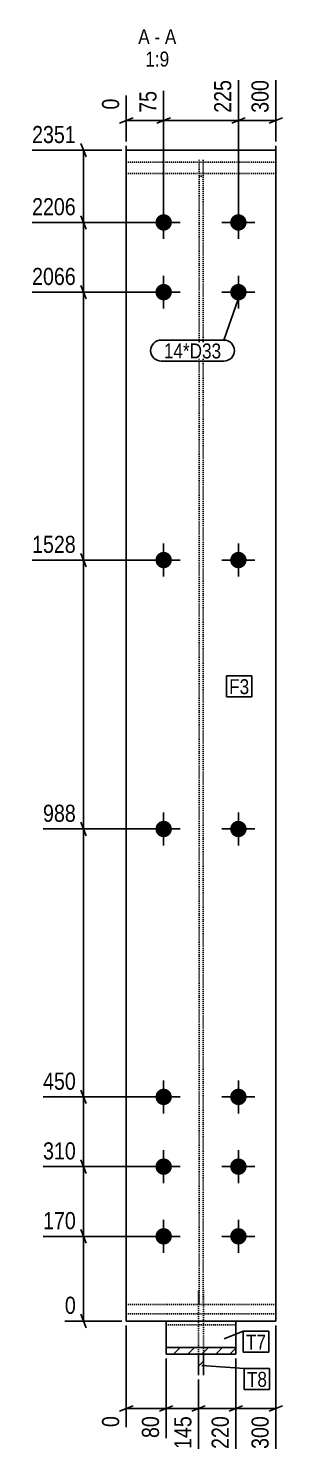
# Model space of a CAD drawing. Header units: millimetres. Extents: x 55 to 71827, y 8 to 3286.
# Drawn here: x 48703 to 49213, y 29 to 2888 of the extents above; entities that cross this region are included whole.
import ezdxf

# ---------------------------------------------------------------- set-up
doc = ezdxf.new("R2010")
doc.units = ezdxf.units.MM
doc.linetypes.add('DXK_LINE_DOT2', pattern=[3.9198, 1.9599, -1.9599])
for name, color, linetype in [('MÅLSÆTNING', 7, 'Continuous'), ('STÅL', 7, 'Continuous'), ('TEKST', 7, 'Continuous')]:
    doc.layers.add(name, color=color, linetype=linetype)
doc.styles.add('Arial Narrow', font='ARIALN.TTF', dxfattribs={"height": 0.2})

msp = doc.modelspace()

# ---------------------------------------------------------------- hatches: boundary and pattern name
at = {"layer": 'STÅL', "linetype": 'Continuous'}
for points in [[(48990.6, 2498.9, -1), (48957.6, 2498.9, -1)], [(49140.6, 2498.9, -1), (49107.6, 2498.9, -1)], [(48990.6, 2358.9, -1), (48957.6, 2358.9, -1)], [(49140.6, 2358.9, -1), (49107.6, 2358.9, -1)], [(48990.6, 1820.9, -1), (48957.6, 1820.9, -1)], [(49140.6, 1820.9, -1), (49107.6, 1820.9, -1)], [(48990.6, 1280.9, -1), (48957.6, 1280.9, -1)], [(49140.6, 1280.9, -1), (49107.6, 1280.9, -1)], [(48990.6, 742.9, -1), (48957.6, 742.9, -1)], [(49140.6, 742.9, -1), (49107.6, 742.9, -1)], [(48990.6, 602.9, -1), (48957.6, 602.9, -1)], [(49140.6, 602.9, -1), (49107.6, 602.9, -1)], [(48990.6, 462.9, -1), (48957.6, 462.9, -1)], [(49140.6, 462.9, -1), (49107.6, 462.9, -1)]]:
    msp.add_hatch(color=96, dxfattribs=at).paths.add_polyline_path(points)
h = msp.add_hatch(dxfattribs=at)
h.set_pattern_fill('', scale=6.3, style=0, pattern_type=0)
h.set_pattern_definition([(45, (48979.097, 239.796), (-14.144, 14.144), [])])
h.paths.add_polyline_path([(49119.1, 239.8), (48979.1, 239.8), (48979.1, 226.4), (49119.1, 226.4)])
h = msp.add_hatch(dxfattribs=at)
h.set_pattern_fill('', scale=6.3, style=0, pattern_type=0)
h.set_pattern_definition([(45, (49054.097, 184.177), (-14.144, 14.144), [])])
h.paths.add_polyline_path([(49044.1, 184.2), (49054.1, 184.2), (49054.1, 226.4), (49044.1, 226.4)])

# ---------------------------------------------------------------- linework, layer by layer
at = {"layer": 'MÅLSÆTNING', "color": 7, "linetype": 'Continuous'}
for p, q in [((49124.1, 2507.9), (49124.1, 2784.9)), ((49124.1, 2507.9), (49124.1, 2784.9)), ((49199.1, 2661.6), (49199.1, 2784.9)), ((48899.1, 2661.6), (48899.1, 2754.1)), ((48974.1, 2507.9), (48974.1, 2763)), ((48885.6, 2698.4), (48912.6, 2709.2)), ((48899.1, 2703.8), (48974.1, 2703.8)), ((48987.6, 2709.2), (48960.6, 2698.4)), ((49110.6, 2698.4), (49137.6, 2709.2)), ((49124.1, 2703.8), (49199.1, 2703.8)), ((49212.6, 2709.2), (49185.6, 2698.4)), ((48890.1, 2643.9), (48710, 2643.9)), ((48818.5, 2630.4), (48807.7, 2657.4)), ((48813.1, 2498.9), (48813.1, 2643.9)), ((48965.1, 2498.9), (48710, 2498.9)), ((48965.1, 2498.9), (48710, 2498.9)), ((48807.7, 2512.4), (48818.5, 2485.4)), ((48818.5, 2485.4), (48807.7, 2512.4)), ((48813.1, 2358.9), (48813.1, 2498.9)), ((48965.1, 2358.9), (48710, 2358.9)), ((48965.1, 2358.9), (48710, 2358.9)), ((48807.7, 2372.4), (48818.5, 2345.4)), ((48818.5, 2345.4), (48807.7, 2372.4)), ((48818.5, 1807.4), (48807.7, 1834.4)), ((48965.1, 1820.9), (48710, 1820.9)), ((48813.1, 1280.9), (48813.1, 1820.9)), ((48807.7, 1294.4), (48818.5, 1267.4)), ((48818.5, 1267.4), (48807.7, 1294.4)), ((48965.1, 1280.9), (48732, 1280.9)), ((48965.1, 1280.9), (48732, 1280.9)), ((48813.1, 742.9), (48813.1, 1280.9)), ((48807.7, 756.4), (48818.5, 729.4)), ((48818.5, 729.4), (48807.7, 756.4)), ((48965.1, 742.9), (48732, 742.9)), ((48965.1, 742.9), (48732, 742.9)), ((48813.1, 602.9), (48813.1, 742.9)), ((48965.1, 602.9), (48732, 602.9)), ((48965.1, 602.9), (48732, 602.9)), ((48807.7, 616.4), (48818.5, 589.4)), ((48818.5, 589.4), (48807.7, 616.4)), ((48965.1, 462.9), (48732, 462.9)), ((48818.5, 449.4), (48807.7, 476.4)), ((48813.1, 292.9), (48813.1, 462.9)), ((48890.1, 292.9), (48775.8, 292.9)), ((48807.7, 306.4), (48818.5, 279.4)), ((48899.1, 283.9), (48899.1, 79.9)), ((49199.1, 283.9), (49199.1, 36)), ((48979.1, 217.4), (48979.1, 57.9)), ((49119.1, 217.4), (49119.1, 36)), ((49119.1, 217.4), (49119.1, 36)), ((49044.1, 175.2), (49044.1, 36)), ((48885.6, 111.7), (48912.6, 122.5)), ((48965.6, 111.7), (48992.6, 122.5)), ((48979.1, 117.1), (49044.1, 117.1)), ((49057.6, 122.5), (49030.6, 111.7)), ((49105.6, 111.7), (49132.6, 122.5)), ((49119.1, 117.1), (49199.1, 117.1)), ((49212.6, 122.5), (49185.6, 111.7))]:
    msp.add_line(p, q, dxfattribs=at)
at = {"layer": 'STÅL', "color": 2, "linetype": 'Continuous'}
for p, q in [((48899.1, 2652.6), (48899.1, 2643.9)), ((48899.1, 2643.9), (48899.1, 292.9)), ((49199.1, 2643.9), (48899.1, 2643.9)), ((49199.1, 2652.6), (49199.1, 2643.9)), ((49199.1, 292.9), (49199.1, 2643.9)), ((49199.1, 292.9), (48899.1, 292.9)), ((48979.1, 292.9), (48979.1, 239.8)), ((49119.1, 239.8), (49119.1, 292.9)), ((48979.1, 226.4), (48979.1, 239.8)), ((48979.1, 239.8), (49119.1, 239.8)), ((49119.1, 226.4), (49119.1, 239.8)), ((48979.1, 226.4), (49119.1, 226.4)), ((49044.1, 184.2), (49044.1, 226.4)), ((49044.1, 226.4), (49054.1, 226.4)), ((49054.1, 184.2), (49054.1, 226.4))]:
    msp.add_line(p, q, dxfattribs=at)
at = {"layer": 'STÅL', "color": 7, "linetype": 'DXK_LINE_DOT2'}
for p, q in [((48899.1, 2643.9), (48899.1, 2597.4)), ((49199.1, 2597.4), (49199.1, 2643.9)), ((48899.1, 2620.1), (49199.1, 2620.1)), ((49045.1, 326.2), (49045.1, 2624.9)), ((49053.1, 2624.9), (49053.1, 326.2)), ((48899.1, 2597.4), (49199.1, 2597.4)), ((49045.1, 2591.5), (49053.1, 2591.5)), ((48899.1, 389), (48899.1, 307.5)), ((49199.1, 307.5), (49199.1, 389)), ((49044.1, 226.4), (49044.1, 355.6)), ((49054.1, 355.6), (49054.1, 226.4)), ((48899.1, 326.2), (49199.1, 326.2)), ((48899.1, 307.5), (49199.1, 307.5)), ((49119.1, 292.9), (48979.1, 292.9)), ((48979.1, 285.4), (49119.1, 285.4)), ((48979.1, 226.4), (48979.1, 239.8)), ((49119.1, 226.4), (49119.1, 239.8)), ((49044.1, 184.2), (49044.1, 195.4)), ((49054.1, 184.2), (49054.1, 195.4))]:
    msp.add_line(p, q, dxfattribs=at)
at = {"layer": 'STÅL', "color": 96, "linetype": 'Continuous'}
for p, q in [((48974.1, 2531.9), (48974.1, 2465.9)), ((49124.1, 2531.9), (49124.1, 2465.9)), ((49007.1, 2498.9), (48941.1, 2498.9)), ((49157.1, 2498.9), (49091.1, 2498.9)), ((48974.1, 2391.9), (48974.1, 2325.9)), ((49124.1, 2391.9), (49124.1, 2325.9)), ((49007.1, 2358.9), (48941.1, 2358.9)), ((49157.1, 2358.9), (49091.1, 2358.9)), ((48974.1, 1853.9), (48974.1, 1787.9)), ((49124.1, 1853.9), (49124.1, 1787.9)), ((49007.1, 1820.9), (48941.1, 1820.9)), ((49157.1, 1820.9), (49091.1, 1820.9)), ((48974.1, 1313.9), (48974.1, 1247.9)), ((49124.1, 1313.9), (49124.1, 1247.9)), ((49007.1, 1280.9), (48941.1, 1280.9)), ((49157.1, 1280.9), (49091.1, 1280.9)), ((48974.1, 775.9), (48974.1, 709.9)), ((49124.1, 775.9), (49124.1, 709.9)), ((49007.1, 742.9), (48941.1, 742.9)), ((49157.1, 742.9), (49091.1, 742.9)), ((48974.1, 635.9), (48974.1, 569.9)), ((49124.1, 635.9), (49124.1, 569.9)), ((49007.1, 602.9), (48941.1, 602.9)), ((49157.1, 602.9), (49091.1, 602.9)), ((48974.1, 495.9), (48974.1, 429.9)), ((49124.1, 495.9), (49124.1, 429.9)), ((49007.1, 462.9), (48941.1, 462.9)), ((49157.1, 462.9), (49091.1, 462.9))]:
    msp.add_line(p, q, dxfattribs=at)

# ---------------------------------------------------------------- wipeouts: each hides what was drawn before it
at = {"color": 0, "linetype": 'Continuous'}
msp.add_wipeout([(48946.1, 2856.9), (48946.1, 2888.4), (48923.1, 2888.4), (48923.1, 2856.9)], dxfattribs=at).dxf.layer = 'TEKST'
at = {"color": 0}
for points in [[(49145.7, 1551.7), (49145.7, 1583.2), (49105.5, 1583.2), (49105.5, 1551.7)], [(49179.5, 235.6), (49179.5, 267.1), (49139.3, 267.1), (49139.3, 235.6)], [(49181.4, 160.7), (49181.4, 192.2), (49141.2, 192.2), (49141.2, 160.7)]]:
    msp.add_wipeout(points, dxfattribs=at).dxf.layer = 'TEKST'

# ---------------------------------------------------------------- next in the draw order: wipeouts: each hides what was drawn before it
at = {"color": 0, "linetype": 'Continuous'}
for points, layer in [([(49191.9, 2792.1), (49141.5, 2792.1), (49141.5, 2711.9), (49191.9, 2711.9)], 'MÅLSÆTNING'), ([(48891.9, 2754.8), (48841.5, 2754.8), (48841.5, 2718.4), (48891.9, 2718.4)], 'MÅLSÆTNING'), ([(48966.9, 2770.2), (48916.5, 2770.2), (48916.5, 2711.9), (48966.9, 2711.9)], 'MÅLSÆTNING'), ([(48805, 2651.1), (48805, 2701.5), (48702.8, 2701.5), (48702.8, 2651.1)], 'MÅLSÆTNING'), ([(48805, 2506.1), (48805, 2556.5), (48702.8, 2556.5), (48702.8, 2506.1)], 'MÅLSÆTNING'), ([(48805, 1828.1), (48805, 1878.5), (48702.8, 1878.5), (48702.8, 1828.1)], 'MÅLSÆTNING'), ([(48805, 1288.1), (48805, 1338.5), (48724.8, 1338.5), (48724.8, 1288.1)], 'MÅLSÆTNING'), ([(48805, 750.1), (48805, 800.5), (48724.8, 800.5), (48724.8, 750.1)], 'MÅLSÆTNING'), ([(48805, 470.1), (48805, 520.5), (48724.8, 520.5), (48724.8, 470.1)], 'MÅLSÆTNING'), ([(48805, 300.1), (48805, 350.5), (48768.6, 350.5), (48768.6, 300.1)], 'MÅLSÆTNING'), ([(49036.9, 109), (48986.5, 109), (48986.5, 28.8), (49036.9, 28.8)], 'MÅLSÆTNING'), ([(49191.9, 109), (49141.5, 109), (49141.5, 28.8), (49191.9, 28.8)], 'MÅLSÆTNING'), ([(48967, 2856.9), (48967, 2888.4), (48955.6, 2888.4), (48955.6, 2856.9)], 'TEKST')]:
    msp.add_wipeout(points, dxfattribs=at).dxf.layer = layer
at = {"color": 0}
for points in [[(49089.6, 2225.8), (49089.6, 2257.3), (48974.5, 2257.3), (48974.5, 2225.8)], [(49145.7, 1551.7), (49145.7, 1583.2), (49105.5, 1583.2), (49105.5, 1551.7)], [(49179.5, 235.6), (49179.5, 267.1), (49139.3, 267.1), (49139.3, 235.6)], [(49181.4, 160.7), (49181.4, 192.2), (49141.2, 192.2), (49141.2, 160.7)]]:
    msp.add_wipeout(points, dxfattribs=at).dxf.layer = 'TEKST'

# ---------------------------------------------------------------- next in the draw order: linework, layer by layer
at = {"layer": 'MÅLSÆTNING', "color": 7, "linetype": 'Continuous'}
for p, q in [((48974.1, 2507.9), (48974.1, 2763)), ((48987.6, 2709.2), (48960.6, 2698.4)), ((48974.1, 2703.8), (49124.1, 2703.8)), ((49110.6, 2698.4), (49137.6, 2709.2)), ((48813.1, 1820.9), (48813.1, 2358.9)), ((48807.7, 1834.4), (48818.5, 1807.4)), ((48965.1, 1820.9), (48710, 1820.9)), ((48813.1, 462.9), (48813.1, 602.9)), ((48965.1, 462.9), (48732, 462.9)), ((48807.7, 476.4), (48818.5, 449.4)), ((48979.1, 217.4), (48979.1, 57.9)), ((49044.1, 175.2), (49044.1, 36)), ((48899.1, 117.1), (48979.1, 117.1)), ((48992.6, 122.5), (48965.6, 111.7)), ((49030.6, 111.7), (49057.6, 122.5)), ((49044.1, 117.1), (49119.1, 117.1)), ((49132.6, 122.5), (49105.6, 111.7))]:
    msp.add_line(p, q, dxfattribs=at)
at = {"layer": 'TEKST', "color": 7, "linetype": 'Continuous'}
for p, q in [((49100.1, 1588.6), (49151.1, 1588.6)), ((49100.1, 1546.3), (49100.1, 1588.6)), ((49151.1, 1546.3), (49151.1, 1588.6)), ((49100.1, 1546.3), (49151.1, 1546.3)), ((49095.3, 256.8), (49133.9, 272.5)), ((49133.9, 272.5), (49184.9, 272.5)), ((49133.9, 230.2), (49133.9, 272.5)), ((49184.9, 230.2), (49184.9, 272.5)), ((49133.9, 230.2), (49184.9, 230.2)), ((49050.5, 203.6), (49135.8, 197.6)), ((49135.8, 197.6), (49186.8, 197.6)), ((49135.8, 155.3), (49135.8, 197.6)), ((49186.8, 155.3), (49186.8, 197.6)), ((49135.8, 155.3), (49186.8, 155.3))]:
    msp.add_line(p, q, dxfattribs=at)

# ---------------------------------------------------------------- next in the draw order: texts
at = {"layer": 'MÅLSÆTNING', "color": 3, "linetype": 'Continuous', "style": 'Arial Narrow'}
for s, height, p in [('300', 34.36, (49184.7, 2719.1)), ('0', 34.4, (48884.7, 2725.6)), ('75', 34.36, (48959.7, 2719.1)), ('145', 34.36, (49029.7, 36)), ('300', 34.36, (49184.7, 36))]:
    msp.add_text(s, height=height, rotation=90.0002, dxfattribs=at).set_placement(p)
for s, height, p in [('2351', 34.36, (48710, 2658.3)), ('2206', 34.36, (48710, 2513.3)), ('1528', 34.36, (48710, 1835.3)), ('988', 34.36, (48732, 1295.3)), ('450', 34.36, (48732, 757.3)), ('170', 34.36, (48732, 477.3)), ('0', 34.4, (48775.8, 307.3))]:
    msp.add_text(s, height=height, dxfattribs=at).set_placement(p)
at = {"layer": 'TEKST', "color": 3, "style": 'Arial Narrow'}
for s, p in [('F3', (49105.5, 1551.7)), ('T7', (49139.3, 235.6)), ('T8', (49141.2, 160.7))]:
    msp.add_text(s, height=30.06, dxfattribs=at).set_placement(p)

# ---------------------------------------------------------------- next in the draw order: wipeouts: each hides what was drawn before it
at = {"color": 0, "linetype": 'Continuous'}
msp.add_wipeout([(48999.5, 2856.9), (48999.5, 2888.4), (48976.5, 2888.4), (48976.5, 2856.9)], dxfattribs=at).dxf.layer = 'TEKST'
at = {"color": 0}
msp.add_wipeout([(49089.6, 2225.8), (49089.6, 2257.3), (48974.5, 2257.3), (48974.5, 2225.8)], dxfattribs=at).dxf.layer = 'TEKST'

# ---------------------------------------------------------------- next in the draw order: linework, layer by layer
at = {"layer": 'TEKST', "color": 7, "linetype": 'Continuous'}
for p, q in [((49128.2, 2358.5), (49095, 2262.7)), ((48969.1, 2262.7), (49095, 2262.7)), ((48969.1, 2220.4), (49095, 2220.4))]:
    msp.add_line(p, q, dxfattribs=at)
for centre, radius, start, end in [((48969.1, 2241.6), 21.2, 90, 270), ((49095, 2241.6), 21.1, 270, 90)]:
    msp.add_arc(centre, radius, start, end, dxfattribs=at)

# ---------------------------------------------------------------- next in the draw order: texts
at = {"layer": 'TEKST', "color": 3, "linetype": 'Continuous', "style": 'Arial Narrow'}
msp.add_text('-', height=30.1, dxfattribs=at).set_placement((48955.6, 2856.9))
at = {"layer": 'TEKST', "color": 3, "style": 'Arial Narrow'}
msp.add_text('14*D33', height=30.06, dxfattribs=at).set_placement((48974.5, 2225.8))

# ---------------------------------------------------------------- next in the draw order: wipeouts: each hides what was drawn before it
at = {"color": 0, "linetype": 'Continuous'}
for points, layer in [([(49116.9, 2792.1), (49066.5, 2792.1), (49066.5, 2711.9), (49116.9, 2711.9)], 'MÅLSÆTNING'), ([(48805, 2366.1), (48805, 2416.5), (48702.8, 2416.5), (48702.8, 2366.1)], 'MÅLSÆTNING'), ([(48805, 610.1), (48805, 660.5), (48724.8, 660.5), (48724.8, 610.1)], 'MÅLSÆTNING'), ([(48891.9, 109), (48841.5, 109), (48841.5, 72.7), (48891.9, 72.7)], 'MÅLSÆTNING'), ([(48971.9, 109), (48921.5, 109), (48921.5, 50.7), (48971.9, 50.7)], 'MÅLSÆTNING'), ([(49111.9, 109), (49061.5, 109), (49061.5, 28.8), (49111.9, 28.8)], 'MÅLSÆTNING'), ([(48985.3, 2811.9), (48985.3, 2843.4), (48937.3, 2843.4), (48937.3, 2811.9)], 'TEKST')]:
    msp.add_wipeout(points, dxfattribs=at).dxf.layer = layer

# ---------------------------------------------------------------- next in the draw order: texts
at = {"layer": 'MÅLSÆTNING', "color": 3, "linetype": 'Continuous', "style": 'Arial Narrow'}
for s, height, p in [('225', 34.36, (49109.7, 2719.1)), ('0', 34.4, (48884.7, 79.9)), ('80', 34.36, (48964.7, 57.9)), ('220', 34.36, (49104.7, 36))]:
    msp.add_text(s, height=height, rotation=90.0002, dxfattribs=at).set_placement(p)
for s, p in [('2066', (48710, 2373.3)), ('310', (48732, 617.3))]:
    msp.add_text(s, height=34.36, dxfattribs=at).set_placement(p)
at = {"layer": 'TEKST', "color": 3, "linetype": 'Continuous', "style": 'Arial Narrow'}
for s, height, p in [('A', 30.1, (48923.1, 2856.9)), ('A', 30.1, (48976.5, 2856.9)), ('1:9', 30.06, (48937.3, 2811.9))]:
    msp.add_text(s, height=height, dxfattribs=at).set_placement(p)

doc.saveas('drawing.dxf')
